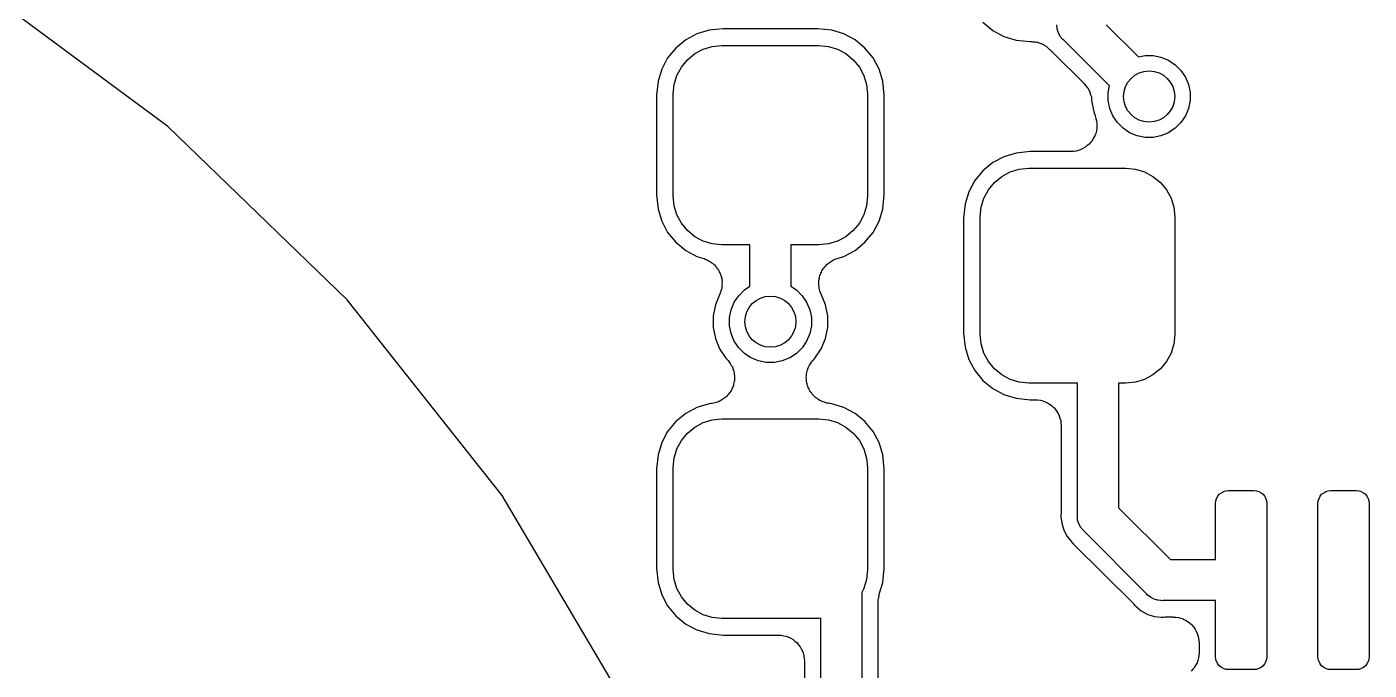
# Model space of a CAD drawing. Extents: x 115.8 to 161.5, y -138.1 to -92.5.
# Drawn here: x 143.87 to 150.43, y -110.95 to -107.81 of the extents above; entities that cross this region are included whole.
import ezdxf

# ---------------------------------------------------------------- set-up
doc = ezdxf.new("R2010")
doc.units = 0
doc.layers.add('BLACK', color=7, linetype='CONTINUOUS')

msp = doc.modelspace()

# ---------------------------------------------------------------- linework, layer by layer
at = {"layer": 'BLACK', "linetype": 'CONTINUOUS'}
for p, q in [((144.557, -108.296), (143.576, -107.573)), ((148.538, -107.787), (148.586, -107.827)), ((148.901, -107.82), (148.9, -107.8)), ((149.141, -107.8), (149.298, -107.956)), ((147.141, -107.844), (147.086, -107.873)), ((147.2, -107.826), (147.141, -107.844)), ((147.269, -107.819), (147.2, -107.826)), ((147.731, -107.819), (147.269, -107.819)), ((147.8, -107.826), (147.731, -107.819)), ((147.859, -107.844), (147.8, -107.826)), ((147.914, -107.873), (147.859, -107.844)), ((148.586, -107.827), (148.641, -107.856)), ((148.641, -107.856), (148.7, -107.874)), ((148.906, -107.836), (148.901, -107.82)), ((148.907, -107.838), (148.906, -107.836)), ((148.916, -107.856), (148.907, -107.838)), ((148.929, -107.871), (148.916, -107.856)), ((147.038, -107.913), (146.998, -107.961)), ((147.086, -107.873), (147.038, -107.913)), ((147.131, -107.94), (147.172, -107.918)), ((147.172, -107.918), (147.216, -107.905)), ((147.216, -107.905), (147.262, -107.9)), ((147.262, -107.9), (147.737, -107.9)), ((147.737, -107.9), (147.784, -107.905)), ((147.784, -107.905), (147.828, -107.918)), ((147.828, -107.918), (147.869, -107.94)), ((147.962, -107.913), (147.914, -107.873)), ((148.002, -107.961), (147.962, -107.913)), ((148.7, -107.874), (148.769, -107.881)), ((148.769, -107.881), (148.774, -107.881)), ((148.774, -107.881), (148.775, -107.881)), ((148.775, -107.881), (148.781, -107.882)), ((148.781, -107.882), (148.786, -107.882)), ((148.786, -107.882), (148.793, -107.883)), ((148.793, -107.883), (148.8, -107.884)), ((148.8, -107.884), (148.805, -107.885)), ((148.805, -107.885), (148.811, -107.887)), ((148.811, -107.887), (148.817, -107.889)), ((148.817, -107.889), (148.824, -107.891)), ((148.824, -107.891), (148.828, -107.894)), ((148.828, -107.894), (148.834, -107.896)), ((148.834, -107.896), (148.839, -107.9)), ((148.839, -107.9), (148.845, -107.903)), ((148.845, -107.903), (148.85, -107.907)), ((148.85, -107.907), (148.854, -107.91)), ((148.854, -107.91), (148.859, -107.915)), ((148.859, -107.915), (148.864, -107.919)), ((148.864, -107.919), (148.868, -107.923)), ((148.868, -107.923), (148.872, -107.927)), ((148.872, -107.927), (148.872, -107.928)), ((148.872, -107.928), (148.874, -107.93)), ((148.874, -107.93), (148.876, -107.931)), ((148.876, -107.931), (148.879, -107.935)), ((148.879, -107.935), (148.883, -107.938)), ((148.933, -107.874), (148.929, -107.871)), ((149.156, -108.098), (148.933, -107.874)), ((146.998, -107.961), (146.969, -108.016)), ((147.065, -108.006), (147.095, -107.97)), ((147.095, -107.97), (147.131, -107.94)), ((147.869, -107.94), (147.905, -107.97)), ((147.905, -107.97), (147.935, -108.006)), ((148.031, -108.016), (148.002, -107.961)), ((148.883, -107.938), (149.033, -108.087)), ((149.298, -107.956), (149.33, -107.95)), ((149.33, -107.95), (149.37, -107.95)), ((149.37, -107.95), (149.408, -107.958)), ((149.408, -107.958), (149.445, -107.973)), ((149.445, -107.973), (149.477, -107.995)), ((149.477, -107.995), (149.505, -108.023)), ((146.969, -108.016), (146.951, -108.075)), ((147.03, -108.091), (147.043, -108.047)), ((147.043, -108.047), (147.065, -108.006)), ((147.935, -108.006), (147.957, -108.047)), ((147.957, -108.047), (147.97, -108.091)), ((148.049, -108.075), (148.031, -108.016)), ((149.505, -108.023), (149.527, -108.055)), ((149.527, -108.055), (149.542, -108.092)), ((146.951, -108.075), (146.944, -108.144)), ((147.025, -108.137), (147.03, -108.091)), ((147.97, -108.091), (147.975, -108.137)), ((148.056, -108.144), (148.049, -108.075)), ((149.033, -108.087), (149.033, -108.088)), ((149.033, -108.088), (149.033, -108.088)), ((149.033, -108.088), (149.033, -108.088)), ((149.033, -108.088), (149.034, -108.089)), ((149.034, -108.089), (149.041, -108.098)), ((149.041, -108.098), (149.049, -108.107)), ((149.049, -108.107), (149.049, -108.107)), ((149.049, -108.107), (149.05, -108.108)), ((149.05, -108.108), (149.055, -108.118)), ((149.055, -108.118), (149.06, -108.129)), ((149.06, -108.129), (149.061, -108.129)), ((149.061, -108.129), (149.061, -108.13)), ((149.061, -108.13), (149.064, -108.141)), ((149.15, -108.13), (149.156, -108.098)), ((149.15, -108.17), (149.15, -108.13)), ((149.542, -108.092), (149.55, -108.13)), ((149.55, -108.13), (149.55, -108.17)), ((146.944, -108.144), (146.944, -108.631)), ((147.025, -108.637), (147.025, -108.137)), ((147.975, -108.137), (147.975, -108.637)), ((148.056, -108.631), (148.056, -108.144)), ((149.064, -108.141), (149.068, -108.152)), ((149.068, -108.152), (149.068, -108.153)), ((149.068, -108.153), (149.068, -108.154)), ((149.068, -108.154), (149.069, -108.165)), ((149.069, -108.165), (149.07, -108.177)), ((149.07, -108.177), (149.07, -108.178)), ((149.07, -108.178), (149.081, -108.232)), ((149.158, -108.208), (149.15, -108.17)), ((149.55, -108.17), (149.542, -108.208)), ((149.081, -108.232), (149.086, -108.243)), ((149.086, -108.243), (149.086, -108.244)), ((149.086, -108.244), (149.086, -108.244)), ((149.086, -108.244), (149.086, -108.244)), ((149.086, -108.244), (149.086, -108.245)), ((149.086, -108.245), (149.09, -108.257)), ((149.09, -108.257), (149.093, -108.268)), ((149.173, -108.245), (149.158, -108.208)), ((149.195, -108.277), (149.173, -108.245)), ((149.527, -108.245), (149.505, -108.277)), ((149.542, -108.208), (149.527, -108.245)), ((145.433, -109.143), (144.557, -108.296)), ((149.093, -108.318), (149.089, -108.33)), ((149.093, -108.268), (149.093, -108.269)), ((149.093, -108.269), (149.093, -108.269)), ((149.093, -108.269), (149.094, -108.281)), ((149.094, -108.305), (149.093, -108.318)), ((149.093, -108.318), (149.093, -108.318)), ((149.093, -108.318), (149.093, -108.318)), ((149.094, -108.281), (149.095, -108.293)), ((149.095, -108.294), (149.094, -108.305)), ((149.095, -108.293), (149.095, -108.293)), ((149.095, -108.293), (149.095, -108.294)), ((149.223, -108.305), (149.195, -108.277)), ((149.255, -108.327), (149.223, -108.305)), ((149.292, -108.342), (149.255, -108.327)), ((149.445, -108.327), (149.408, -108.342)), ((149.477, -108.305), (149.445, -108.327)), ((149.505, -108.277), (149.477, -108.305)), ((149.048, -108.39), (149.039, -108.398)), ((149.057, -108.383), (149.048, -108.39)), ((149.058, -108.382), (149.057, -108.383)), ((149.066, -108.373), (149.058, -108.382)), ((149.058, -108.382), (149.058, -108.382)), ((149.073, -108.364), (149.066, -108.373)), ((149.074, -108.363), (149.073, -108.363)), ((149.073, -108.363), (149.073, -108.364)), ((149.079, -108.352), (149.074, -108.363)), ((149.085, -108.342), (149.079, -108.352)), ((149.089, -108.33), (149.085, -108.341)), ((149.085, -108.341), (149.085, -108.342)), ((149.085, -108.342), (149.085, -108.342)), ((149.33, -108.35), (149.292, -108.342)), ((149.37, -108.35), (149.33, -108.35)), ((149.408, -108.342), (149.37, -108.35)), ((148.641, -108.444), (148.586, -108.473)), ((148.7, -108.426), (148.641, -108.444)), ((148.769, -108.419), (148.7, -108.426)), ((148.968, -108.419), (148.769, -108.419)), ((148.98, -108.418), (148.968, -108.419)), ((148.992, -108.417), (148.98, -108.418)), ((148.993, -108.417), (148.992, -108.417)), ((149.004, -108.413), (148.993, -108.417)), ((148.993, -108.417), (148.993, -108.417)), ((149.016, -108.41), (149.004, -108.413)), ((149.017, -108.409), (149.016, -108.41)), ((149.016, -108.41), (149.016, -108.41)), ((149.027, -108.404), (149.017, -108.409)), ((149.038, -108.398), (149.027, -108.404)), ((149.039, -108.398), (149.038, -108.398)), ((149.038, -108.398), (149.038, -108.398)), ((148.538, -108.513), (148.498, -108.561)), ((148.586, -108.473), (148.538, -108.513)), ((148.631, -108.54), (148.672, -108.518)), ((148.672, -108.518), (148.716, -108.505)), ((148.716, -108.505), (148.762, -108.5)), ((148.762, -108.5), (149.237, -108.5)), ((149.237, -108.5), (149.284, -108.505)), ((149.284, -108.505), (149.328, -108.518)), ((149.328, -108.518), (149.369, -108.54)), ((148.498, -108.561), (148.469, -108.616)), ((148.565, -108.606), (148.595, -108.57)), ((148.595, -108.57), (148.631, -108.54)), ((149.369, -108.54), (149.405, -108.57)), ((149.405, -108.57), (149.435, -108.606)), ((146.944, -108.631), (146.951, -108.7)), ((147.03, -108.684), (147.025, -108.637)), ((147.975, -108.637), (147.97, -108.684)), ((148.049, -108.7), (148.056, -108.631)), ((148.469, -108.616), (148.451, -108.675)), ((148.53, -108.691), (148.543, -108.647)), ((148.543, -108.647), (148.565, -108.606)), ((149.435, -108.606), (149.457, -108.647)), ((149.457, -108.647), (149.47, -108.691)), ((146.951, -108.7), (146.969, -108.759)), ((147.043, -108.728), (147.03, -108.684)), ((147.97, -108.684), (147.957, -108.728)), ((148.031, -108.759), (148.049, -108.7)), ((148.451, -108.675), (148.444, -108.744)), ((148.525, -108.737), (148.53, -108.691)), ((149.47, -108.691), (149.475, -108.737)), ((146.969, -108.759), (146.998, -108.814)), ((147.065, -108.769), (147.043, -108.728)), ((147.095, -108.805), (147.065, -108.769)), ((147.935, -108.769), (147.905, -108.805)), ((147.957, -108.728), (147.935, -108.769)), ((148.002, -108.814), (148.031, -108.759)), ((148.444, -108.744), (148.444, -109.306)), ((148.525, -109.312), (148.525, -108.737)), ((149.475, -108.737), (149.475, -109.312)), ((146.998, -108.814), (147.038, -108.862)), ((147.131, -108.835), (147.095, -108.805)), ((147.172, -108.857), (147.131, -108.835)), ((147.869, -108.835), (147.828, -108.857)), ((147.905, -108.805), (147.869, -108.835)), ((147.962, -108.862), (148.002, -108.814)), ((147.038, -108.862), (147.086, -108.902)), ((147.086, -108.902), (147.141, -108.931)), ((147.216, -108.87), (147.172, -108.857)), ((147.262, -108.875), (147.216, -108.87)), ((147.4, -108.875), (147.262, -108.875)), ((147.4, -109.076), (147.4, -108.875)), ((147.737, -108.875), (147.6, -108.875)), ((147.6, -108.875), (147.6, -109.076)), ((147.784, -108.87), (147.737, -108.875)), ((147.828, -108.857), (147.784, -108.87)), ((147.859, -108.931), (147.914, -108.902)), ((147.914, -108.902), (147.962, -108.862)), ((147.141, -108.931), (147.174, -108.941)), ((147.174, -108.941), (147.176, -108.942)), ((147.176, -108.942), (147.181, -108.944)), ((147.181, -108.944), (147.186, -108.946)), ((147.186, -108.946), (147.192, -108.949)), ((147.192, -108.949), (147.198, -108.952)), ((147.198, -108.952), (147.203, -108.955)), ((147.203, -108.955), (147.208, -108.958)), ((147.208, -108.958), (147.213, -108.962)), ((147.213, -108.962), (147.219, -108.966)), ((147.219, -108.966), (147.223, -108.97)), ((147.223, -108.97), (147.227, -108.973)), ((147.227, -108.973), (147.231, -108.979)), ((147.231, -108.979), (147.236, -108.983)), ((147.236, -108.983), (147.239, -108.988)), ((147.762, -108.987), (147.765, -108.982)), ((147.765, -108.982), (147.77, -108.977)), ((147.77, -108.977), (147.774, -108.972)), ((147.774, -108.972), (147.778, -108.969)), ((147.778, -108.969), (147.783, -108.964)), ((147.783, -108.964), (147.788, -108.961)), ((147.788, -108.961), (147.793, -108.957)), ((147.793, -108.957), (147.798, -108.954)), ((147.798, -108.954), (147.803, -108.951)), ((147.803, -108.951), (147.809, -108.948)), ((147.809, -108.948), (147.815, -108.945)), ((147.815, -108.945), (147.821, -108.943)), ((147.821, -108.943), (147.826, -108.941)), ((147.826, -108.941), (147.859, -108.931)), ((147.239, -108.988), (147.243, -108.993)), ((147.243, -108.993), (147.246, -108.999)), ((147.246, -108.999), (147.25, -109.004)), ((147.25, -109.004), (147.252, -109.009)), ((147.252, -109.009), (147.255, -109.015)), ((147.255, -109.015), (147.256, -109.021)), ((147.256, -109.021), (147.259, -109.027)), ((147.259, -109.027), (147.26, -109.033)), ((147.26, -109.033), (147.262, -109.038)), ((147.262, -109.038), (147.262, -109.045)), ((147.262, -109.045), (147.264, -109.051)), ((147.264, -109.051), (147.263, -109.057)), ((147.737, -109.05), (147.738, -109.043)), ((147.737, -109.055), (147.737, -109.05)), ((147.738, -109.043), (147.739, -109.037)), ((147.739, -109.037), (147.74, -109.031)), ((147.74, -109.031), (147.742, -109.025)), ((147.742, -109.025), (147.744, -109.019)), ((147.744, -109.019), (147.746, -109.013)), ((147.746, -109.013), (147.749, -109.008)), ((147.749, -109.008), (147.751, -109.002)), ((147.751, -109.002), (147.755, -108.997)), ((147.755, -108.997), (147.758, -108.991)), ((147.758, -108.991), (147.762, -108.987)), ((147.254, -109.111), (147.231, -109.168)), ((147.256, -109.106), (147.254, -109.111)), ((147.258, -109.1), (147.256, -109.106)), ((147.26, -109.094), (147.258, -109.1)), ((147.262, -109.088), (147.26, -109.094)), ((147.263, -109.076), (147.262, -109.082)), ((147.262, -109.082), (147.262, -109.088)), ((147.263, -109.057), (147.264, -109.063)), ((147.264, -109.063), (147.263, -109.07)), ((147.263, -109.07), (147.263, -109.076)), ((147.345, -109.123), (147.373, -109.095)), ((147.373, -109.095), (147.4, -109.076)), ((147.6, -109.076), (147.627, -109.095)), ((147.627, -109.095), (147.655, -109.123)), ((147.736, -109.061), (147.737, -109.055)), ((147.737, -109.068), (147.736, -109.061)), ((147.737, -109.074), (147.737, -109.068)), ((147.738, -109.08), (147.737, -109.074)), ((147.738, -109.086), (147.738, -109.08)), ((147.74, -109.092), (147.738, -109.086)), ((147.741, -109.099), (147.74, -109.092)), ((147.743, -109.104), (147.741, -109.099)), ((147.745, -109.11), (147.743, -109.104)), ((147.746, -109.111), (147.745, -109.11)), ((147.769, -109.168), (147.746, -109.111)), ((146.189, -110.1), (145.433, -109.143)), ((147.231, -109.168), (147.22, -109.222)), ((147.308, -109.192), (147.323, -109.155)), ((147.323, -109.155), (147.345, -109.123)), ((147.655, -109.123), (147.677, -109.155)), ((147.677, -109.155), (147.692, -109.192)), ((147.78, -109.222), (147.769, -109.168)), ((147.22, -109.222), (147.22, -109.278)), ((147.3, -109.23), (147.308, -109.192)), ((147.3, -109.27), (147.3, -109.23)), ((147.692, -109.192), (147.7, -109.23)), ((147.7, -109.23), (147.7, -109.27)), ((147.78, -109.278), (147.78, -109.222)), ((147.22, -109.278), (147.231, -109.332)), ((147.308, -109.308), (147.3, -109.27)), ((147.323, -109.345), (147.308, -109.308)), ((147.692, -109.308), (147.677, -109.345)), ((147.7, -109.27), (147.692, -109.308)), ((147.769, -109.332), (147.78, -109.278)), ((148.444, -109.306), (148.451, -109.375)), ((148.53, -109.359), (148.525, -109.312)), ((149.475, -109.312), (149.47, -109.359)), ((147.231, -109.332), (147.252, -109.383)), ((147.345, -109.377), (147.323, -109.345)), ((147.373, -109.405), (147.345, -109.377)), ((147.655, -109.377), (147.627, -109.405)), ((147.677, -109.345), (147.655, -109.377)), ((147.748, -109.383), (147.769, -109.332)), ((148.451, -109.375), (148.469, -109.434)), ((148.543, -109.403), (148.53, -109.359)), ((149.47, -109.359), (149.457, -109.403)), ((147.252, -109.383), (147.283, -109.428)), ((147.283, -109.428), (147.288, -109.434)), ((147.288, -109.434), (147.289, -109.435)), ((147.289, -109.435), (147.293, -109.439)), ((147.293, -109.439), (147.297, -109.444)), ((147.297, -109.444), (147.3, -109.449)), ((147.405, -109.427), (147.373, -109.405)), ((147.442, -109.442), (147.405, -109.427)), ((147.48, -109.45), (147.442, -109.442)), ((147.558, -109.442), (147.52, -109.45)), ((147.595, -109.427), (147.558, -109.442)), ((147.627, -109.405), (147.595, -109.427)), ((147.701, -109.448), (147.704, -109.442)), ((147.704, -109.442), (147.709, -109.438)), ((147.709, -109.438), (147.712, -109.434)), ((147.712, -109.434), (147.717, -109.428)), ((147.717, -109.428), (147.748, -109.383)), ((148.469, -109.434), (148.498, -109.489)), ((148.565, -109.444), (148.543, -109.403)), ((148.595, -109.48), (148.565, -109.444)), ((149.435, -109.444), (149.405, -109.48)), ((149.457, -109.403), (149.435, -109.444)), ((147.3, -109.449), (147.304, -109.454)), ((147.304, -109.454), (147.307, -109.46)), ((147.307, -109.46), (147.31, -109.464)), ((147.31, -109.464), (147.313, -109.47)), ((147.313, -109.47), (147.316, -109.476)), ((147.316, -109.476), (147.317, -109.482)), ((147.317, -109.482), (147.32, -109.487)), ((147.32, -109.487), (147.321, -109.494)), ((147.321, -109.494), (147.323, -109.5)), ((147.323, -109.5), (147.323, -109.506)), ((147.323, -109.506), (147.324, -109.512)), ((147.52, -109.45), (147.48, -109.45)), ((147.676, -109.51), (147.677, -109.504)), ((147.676, -109.516), (147.676, -109.51)), ((147.677, -109.504), (147.678, -109.498)), ((147.678, -109.498), (147.68, -109.492)), ((147.68, -109.492), (147.681, -109.486)), ((147.681, -109.486), (147.683, -109.48)), ((147.683, -109.48), (147.685, -109.475)), ((147.685, -109.475), (147.688, -109.469)), ((147.688, -109.469), (147.691, -109.463)), ((147.691, -109.463), (147.694, -109.458)), ((147.694, -109.458), (147.697, -109.453)), ((147.697, -109.453), (147.701, -109.448)), ((148.498, -109.489), (148.538, -109.537)), ((148.631, -109.51), (148.595, -109.48)), ((148.672, -109.532), (148.631, -109.51)), ((149.369, -109.51), (149.328, -109.532)), ((149.405, -109.48), (149.369, -109.51)), ((147.315, -109.573), (147.312, -109.578)), ((147.317, -109.567), (147.315, -109.573)), ((147.319, -109.561), (147.317, -109.567)), ((147.32, -109.555), (147.319, -109.561)), ((147.322, -109.549), (147.32, -109.555)), ((147.323, -109.543), (147.322, -109.549)), ((147.324, -109.537), (147.323, -109.543)), ((147.324, -109.512), (147.324, -109.518)), ((147.324, -109.518), (147.325, -109.525)), ((147.325, -109.525), (147.324, -109.531)), ((147.324, -109.531), (147.324, -109.537)), ((147.675, -109.523), (147.676, -109.516)), ((147.676, -109.529), (147.675, -109.523)), ((147.676, -109.535), (147.676, -109.529)), ((147.677, -109.541), (147.676, -109.535)), ((147.678, -109.548), (147.677, -109.541)), ((147.679, -109.553), (147.678, -109.548)), ((147.68, -109.559), (147.679, -109.553)), ((147.683, -109.565), (147.68, -109.559)), ((147.685, -109.571), (147.683, -109.565)), ((147.687, -109.577), (147.685, -109.571)), ((148.538, -109.537), (148.586, -109.577)), ((148.716, -109.545), (148.672, -109.532)), ((148.762, -109.55), (148.716, -109.545)), ((149, -109.55), (148.762, -109.55)), ((149, -110.195), (149, -109.55)), ((149.237, -109.55), (149.2, -109.55)), ((149.2, -109.55), (149.2, -110.159)), ((149.284, -109.545), (149.237, -109.55)), ((149.328, -109.532), (149.284, -109.545)), ((147.246, -109.641), (147.24, -109.643)), ((147.251, -109.638), (147.246, -109.641)), ((147.257, -109.635), (147.251, -109.638)), ((147.262, -109.632), (147.257, -109.635)), ((147.268, -109.629), (147.262, -109.632)), ((147.273, -109.625), (147.268, -109.629)), ((147.278, -109.622), (147.273, -109.625)), ((147.282, -109.618), (147.278, -109.622)), ((147.287, -109.614), (147.282, -109.618)), ((147.291, -109.609), (147.287, -109.614)), ((147.296, -109.604), (147.291, -109.609)), ((147.299, -109.599), (147.296, -109.604)), ((147.303, -109.595), (147.299, -109.599)), ((147.306, -109.589), (147.303, -109.595)), ((147.31, -109.584), (147.306, -109.589)), ((147.312, -109.578), (147.31, -109.584)), ((147.69, -109.582), (147.687, -109.577)), ((147.693, -109.588), (147.69, -109.582)), ((147.696, -109.593), (147.693, -109.588)), ((147.7, -109.598), (147.696, -109.593)), ((147.703, -109.603), (147.7, -109.598)), ((147.708, -109.608), (147.703, -109.603)), ((147.712, -109.613), (147.708, -109.608)), ((147.716, -109.616), (147.712, -109.613)), ((147.721, -109.621), (147.716, -109.616)), ((147.726, -109.624), (147.721, -109.621)), ((147.731, -109.628), (147.726, -109.624)), ((147.736, -109.631), (147.731, -109.628)), ((147.741, -109.635), (147.736, -109.631)), ((147.747, -109.637), (147.741, -109.635)), ((147.753, -109.64), (147.747, -109.637)), ((147.758, -109.642), (147.753, -109.64)), ((148.586, -109.577), (148.641, -109.606)), ((148.641, -109.606), (148.7, -109.624)), ((148.7, -109.624), (148.769, -109.631)), ((148.769, -109.631), (148.793, -109.631)), ((148.793, -109.631), (148.794, -109.631)), ((148.794, -109.631), (148.794, -109.631)), ((148.794, -109.631), (148.794, -109.631)), ((148.794, -109.631), (148.795, -109.631)), ((148.795, -109.631), (148.807, -109.632)), ((148.807, -109.632), (148.819, -109.634)), ((148.819, -109.634), (148.819, -109.634)), ((148.819, -109.634), (148.819, -109.634)), ((148.819, -109.634), (148.831, -109.637)), ((148.831, -109.637), (148.842, -109.641)), ((148.842, -109.641), (148.843, -109.641)), ((148.843, -109.641), (148.843, -109.641)), ((148.843, -109.641), (148.853, -109.647)), ((147.086, -109.698), (147.038, -109.738)), ((147.141, -109.669), (147.086, -109.698)), ((147.2, -109.651), (147.141, -109.669)), ((147.21, -109.65), (147.2, -109.651)), ((147.216, -109.649), (147.21, -109.65)), ((147.222, -109.648), (147.216, -109.649)), ((147.228, -109.646), (147.222, -109.648)), ((147.235, -109.645), (147.228, -109.646)), ((147.24, -109.643), (147.235, -109.645)), ((147.764, -109.644), (147.758, -109.642)), ((147.77, -109.646), (147.764, -109.644)), ((147.776, -109.648), (147.77, -109.646)), ((147.782, -109.648), (147.776, -109.648)), ((147.788, -109.65), (147.782, -109.648)), ((147.79, -109.65), (147.788, -109.65)), ((147.8, -109.651), (147.79, -109.65)), ((147.859, -109.669), (147.8, -109.651)), ((147.914, -109.698), (147.859, -109.669)), ((147.962, -109.738), (147.914, -109.698)), ((148.853, -109.647), (148.864, -109.653)), ((148.864, -109.653), (148.864, -109.653)), ((148.864, -109.653), (148.865, -109.653)), ((148.865, -109.653), (148.874, -109.661)), ((148.874, -109.661), (148.883, -109.669)), ((148.883, -109.669), (148.883, -109.669)), ((148.883, -109.669), (148.884, -109.669)), ((148.884, -109.669), (148.891, -109.678)), ((148.891, -109.678), (148.899, -109.688)), ((148.899, -109.688), (148.899, -109.688)), ((148.899, -109.688), (148.899, -109.688)), ((148.899, -109.688), (148.905, -109.699)), ((148.905, -109.699), (148.91, -109.71)), ((147.038, -109.738), (146.998, -109.786)), ((147.095, -109.795), (147.131, -109.765)), ((147.131, -109.765), (147.172, -109.743)), ((147.172, -109.743), (147.216, -109.73)), ((147.216, -109.73), (147.262, -109.725)), ((147.262, -109.725), (147.737, -109.725)), ((147.737, -109.725), (147.784, -109.73)), ((147.784, -109.73), (147.828, -109.743)), ((147.828, -109.743), (147.869, -109.765)), ((147.869, -109.765), (147.905, -109.795)), ((148.002, -109.786), (147.962, -109.738)), ((148.91, -109.71), (148.911, -109.71)), ((148.911, -109.71), (148.911, -109.71)), ((148.911, -109.71), (148.914, -109.722)), ((148.914, -109.722), (148.918, -109.733)), ((148.918, -109.733), (148.918, -109.734)), ((148.918, -109.734), (148.918, -109.734)), ((148.918, -109.734), (148.919, -109.746)), ((148.919, -109.746), (148.92, -109.758)), ((148.92, -109.758), (148.92, -110.185)), ((146.998, -109.786), (146.969, -109.841)), ((147.043, -109.872), (147.065, -109.831)), ((147.065, -109.831), (147.095, -109.795)), ((147.905, -109.795), (147.935, -109.831)), ((147.935, -109.831), (147.957, -109.872)), ((148.031, -109.841), (148.002, -109.786)), ((146.951, -109.9), (146.944, -109.969)), ((146.969, -109.841), (146.951, -109.9)), ((147.03, -109.916), (147.043, -109.872)), ((147.957, -109.872), (147.97, -109.916)), ((148.049, -109.9), (148.031, -109.841)), ((148.056, -109.969), (148.049, -109.9)), ((146.944, -109.969), (146.944, -110.456)), ((147.025, -109.962), (147.03, -109.916)), ((147.025, -110.462), (147.025, -109.962)), ((147.97, -109.916), (147.975, -109.962)), ((147.975, -109.962), (147.975, -110.462)), ((148.056, -110.456), (148.056, -109.969)), ((146.81, -111.149), (146.189, -110.1)), ((149.686, -110.103), (149.693, -110.093)), ((149.693, -110.093), (149.703, -110.086)), ((149.703, -110.086), (149.714, -110.08)), ((149.714, -110.08), (149.725, -110.076)), ((149.725, -110.076), (149.737, -110.075)), ((149.737, -110.075), (149.862, -110.075)), ((149.862, -110.075), (149.875, -110.076)), ((149.875, -110.076), (149.886, -110.08)), ((149.886, -110.08), (149.897, -110.086)), ((149.897, -110.086), (149.907, -110.093)), ((149.907, -110.093), (149.914, -110.103)), ((150.186, -110.103), (150.193, -110.093)), ((150.193, -110.093), (150.203, -110.086)), ((150.203, -110.086), (150.214, -110.08)), ((150.214, -110.08), (150.225, -110.076)), ((150.225, -110.076), (150.237, -110.075)), ((150.237, -110.075), (150.362, -110.075)), ((150.362, -110.075), (150.375, -110.076)), ((150.375, -110.076), (150.386, -110.08)), ((150.386, -110.08), (150.397, -110.086)), ((150.397, -110.086), (150.407, -110.093)), ((150.407, -110.093), (150.414, -110.103)), ((149.2, -110.159), (149.454, -110.412)), ((149.675, -110.137), (149.676, -110.125)), ((149.675, -110.412), (149.675, -110.137)), ((149.676, -110.125), (149.68, -110.114)), ((149.68, -110.114), (149.686, -110.103)), ((149.914, -110.103), (149.92, -110.114)), ((149.92, -110.114), (149.924, -110.125)), ((149.924, -110.125), (149.925, -110.137)), ((149.925, -110.137), (149.925, -110.887)), ((150.175, -110.137), (150.176, -110.125)), ((150.175, -110.887), (150.175, -110.137)), ((150.176, -110.125), (150.18, -110.114)), ((150.18, -110.114), (150.186, -110.103)), ((150.414, -110.103), (150.42, -110.114)), ((150.42, -110.114), (150.424, -110.125)), ((150.424, -110.125), (150.425, -110.137)), ((150.425, -110.137), (150.425, -110.887)), ((148.92, -110.187), (148.919, -110.192)), ((148.919, -110.192), (148.919, -110.197)), ((148.919, -110.197), (148.919, -110.2)), ((148.919, -110.2), (148.919, -110.203)), ((148.919, -110.203), (148.919, -110.203)), ((148.919, -110.203), (148.923, -110.235)), ((148.92, -110.185), (148.92, -110.187)), ((149, -110.2), (149, -110.195)), ((149, -110.205), (149, -110.2)), ((149.001, -110.213), (149, -110.205)), ((149, -110.205), (149, -110.205)), ((149.001, -110.219), (149.001, -110.213)), ((149.001, -110.22), (149.001, -110.219)), ((149.007, -110.238), (149.001, -110.22)), ((148.923, -110.235), (148.933, -110.269)), ((148.933, -110.269), (148.95, -110.3)), ((149.016, -110.256), (149.007, -110.238)), ((149.029, -110.271), (149.016, -110.256)), ((149.033, -110.274), (149.029, -110.271)), ((149.338, -110.58), (149.033, -110.274)), ((148.95, -110.3), (148.972, -110.328)), ((148.972, -110.328), (148.974, -110.33)), ((148.974, -110.33), (148.976, -110.331)), ((148.976, -110.331), (148.979, -110.335)), ((148.979, -110.335), (148.983, -110.338)), ((148.983, -110.338), (149.275, -110.629)), ((149.454, -110.412), (149.675, -110.412)), ((146.944, -110.456), (146.951, -110.525)), ((147.03, -110.509), (147.025, -110.462)), ((147.975, -110.462), (147.97, -110.509)), ((148.049, -110.525), (148.056, -110.456)), ((146.951, -110.525), (146.969, -110.584)), ((147.043, -110.553), (147.03, -110.509)), ((147.065, -110.594), (147.043, -110.553)), ((147.957, -110.553), (147.947, -110.573)), ((147.97, -110.509), (147.957, -110.553)), ((148.032, -110.581), (148.049, -110.525)), ((146.969, -110.584), (146.998, -110.639)), ((147.095, -110.63), (147.065, -110.594)), ((147.947, -110.573), (147.947, -114.005)), ((148.027, -110.606), (148.029, -110.599)), ((148.027, -110.611), (148.027, -110.606)), ((148.027, -110.616), (148.027, -110.611)), ((148.027, -110.618), (148.027, -110.616)), ((148.027, -113.919), (148.027, -110.618)), ((148.029, -110.592), (148.031, -110.587)), ((148.029, -110.599), (148.029, -110.592)), ((148.031, -110.587), (148.032, -110.581)), ((149.341, -110.584), (149.338, -110.58)), ((149.357, -110.596), (149.341, -110.584)), ((149.372, -110.604), (149.357, -110.596)), ((149.374, -110.605), (149.372, -110.604)), ((149.393, -110.611), (149.374, -110.605)), ((149.395, -110.611), (149.393, -110.611)), ((149.408, -110.612), (149.395, -110.611)), ((149.412, -110.613), (149.408, -110.612)), ((149.408, -110.612), (149.408, -110.612)), ((149.417, -110.612), (149.412, -110.613)), ((149.675, -110.612), (149.417, -110.612)), ((149.675, -110.887), (149.675, -110.612)), ((146.998, -110.639), (147.038, -110.687)), ((147.038, -110.687), (147.086, -110.727)), ((147.131, -110.66), (147.095, -110.63)), ((147.172, -110.682), (147.131, -110.66)), ((147.216, -110.695), (147.172, -110.682)), ((149.275, -110.629), (149.276, -110.63)), ((149.276, -110.63), (149.279, -110.635)), ((149.279, -110.635), (149.283, -110.638)), ((149.283, -110.638), (149.285, -110.64)), ((149.285, -110.64), (149.287, -110.642)), ((149.287, -110.642), (149.287, -110.642)), ((149.287, -110.642), (149.312, -110.663)), ((149.312, -110.663), (149.343, -110.68)), ((149.343, -110.68), (149.377, -110.69)), ((149.377, -110.69), (149.41, -110.693)), ((147.086, -110.727), (147.141, -110.756)), ((147.141, -110.756), (147.2, -110.774)), ((147.262, -110.7), (147.216, -110.695)), ((147.737, -110.7), (147.262, -110.7)), ((147.747, -110.699), (147.737, -110.7)), ((147.747, -114.042), (147.747, -110.699)), ((149.41, -110.693), (149.41, -110.693)), ((149.41, -110.693), (149.412, -110.693)), ((149.412, -110.693), (149.415, -110.693)), ((149.415, -110.693), (149.417, -110.693)), ((149.417, -110.693), (149.422, -110.693)), ((149.422, -110.693), (149.428, -110.692)), ((149.428, -110.692), (149.467, -110.692)), ((149.467, -110.692), (149.468, -110.693)), ((149.468, -110.693), (149.468, -110.693)), ((149.468, -110.693), (149.468, -110.693)), ((149.468, -110.693), (149.469, -110.693)), ((149.469, -110.693), (149.481, -110.694)), ((149.481, -110.694), (149.493, -110.695)), ((149.493, -110.695), (149.493, -110.695)), ((149.493, -110.695), (149.493, -110.695)), ((149.493, -110.695), (149.505, -110.699)), ((149.505, -110.699), (149.516, -110.702)), ((149.516, -110.702), (149.517, -110.703)), ((149.517, -110.703), (149.517, -110.703)), ((149.517, -110.703), (149.527, -110.709)), ((149.527, -110.709), (149.538, -110.714)), ((149.538, -110.714), (149.538, -110.714)), ((149.538, -110.714), (149.539, -110.715)), ((149.539, -110.715), (149.548, -110.722)), ((149.548, -110.722), (149.557, -110.73)), ((149.557, -110.73), (149.557, -110.73)), ((149.557, -110.73), (149.558, -110.731)), ((149.558, -110.731), (149.565, -110.74)), ((149.565, -110.74), (149.573, -110.749)), ((149.573, -110.749), (149.573, -110.75)), ((149.573, -110.75), (149.573, -110.75)), ((149.573, -110.75), (149.579, -110.761)), ((147.2, -110.774), (147.269, -110.781)), ((147.269, -110.781), (147.54, -110.781)), ((147.54, -110.781), (147.54, -110.781)), ((147.54, -110.781), (147.54, -110.781)), ((147.54, -110.781), (147.54, -110.781)), ((147.54, -110.781), (147.541, -110.781)), ((147.541, -110.781), (147.553, -110.782)), ((147.553, -110.782), (147.565, -110.784)), ((147.565, -110.784), (147.566, -110.784)), ((147.566, -110.784), (147.566, -110.784)), ((147.566, -110.784), (147.577, -110.787)), ((147.577, -110.787), (147.589, -110.791)), ((147.589, -110.791), (147.589, -110.791)), ((147.589, -110.791), (147.59, -110.791)), ((147.59, -110.791), (147.6, -110.797)), ((147.6, -110.797), (147.611, -110.803)), ((147.611, -110.803), (147.611, -110.803)), ((147.611, -110.803), (147.611, -110.803)), ((147.611, -110.803), (147.62, -110.811)), ((147.62, -110.811), (147.63, -110.819)), ((147.63, -110.819), (147.63, -110.819)), ((147.63, -110.819), (147.63, -110.819)), ((147.63, -110.819), (147.638, -110.828)), ((149.579, -110.761), (149.584, -110.771)), ((149.584, -110.771), (149.585, -110.772)), ((149.585, -110.772), (149.585, -110.772)), ((149.585, -110.772), (149.588, -110.783)), ((149.588, -110.783), (149.592, -110.795)), ((149.592, -110.795), (149.592, -110.795)), ((149.592, -110.795), (149.592, -110.796)), ((149.592, -110.796), (149.593, -110.808)), ((149.593, -110.808), (149.594, -110.819)), ((149.594, -110.819), (149.594, -110.867)), ((147.638, -110.828), (147.645, -110.838)), ((147.645, -110.838), (147.646, -110.838)), ((147.646, -110.838), (147.646, -110.838)), ((147.646, -110.838), (147.651, -110.849)), ((147.651, -110.849), (147.657, -110.86)), ((147.657, -110.86), (147.657, -110.86)), ((147.657, -110.86), (147.657, -110.86)), ((147.657, -110.86), (147.661, -110.872)), ((147.661, -110.872), (147.664, -110.883)), ((147.664, -110.883), (147.664, -110.884)), ((147.664, -110.884), (147.664, -110.884)), ((147.664, -110.884), (147.665, -110.896)), ((149.593, -110.881), (149.591, -110.893)), ((149.594, -110.869), (149.593, -110.881)), ((149.594, -110.867), (149.594, -110.868)), ((149.594, -110.868), (149.594, -110.868)), ((149.594, -110.868), (149.594, -110.868)), ((149.594, -110.868), (149.594, -110.869)), ((149.676, -110.9), (149.675, -110.887)), ((149.925, -110.887), (149.924, -110.9)), ((150.176, -110.9), (150.175, -110.887)), ((150.425, -110.887), (150.424, -110.9)), ((147.665, -110.896), (147.667, -110.908)), ((147.667, -110.908), (147.667, -112.716)), ((149.564, -110.948), (149.556, -110.957)), ((149.572, -110.939), (149.564, -110.948)), ((149.578, -110.927), (149.572, -110.938)), ((149.572, -110.938), (149.572, -110.938)), ((149.572, -110.938), (149.572, -110.939)), ((149.584, -110.917), (149.578, -110.927)), ((149.588, -110.905), (149.584, -110.916)), ((149.584, -110.916), (149.584, -110.917)), ((149.584, -110.917), (149.584, -110.917)), ((149.591, -110.893), (149.588, -110.905)), ((149.591, -110.893), (149.591, -110.893)), ((149.591, -110.893), (149.591, -110.893)), ((149.68, -110.911), (149.676, -110.9)), ((149.686, -110.922), (149.68, -110.911)), ((149.693, -110.932), (149.686, -110.922)), ((149.703, -110.939), (149.693, -110.932)), ((149.714, -110.945), (149.703, -110.939)), ((149.725, -110.949), (149.714, -110.945)), ((149.737, -110.95), (149.725, -110.949)), ((149.862, -110.95), (149.737, -110.95)), ((149.875, -110.949), (149.862, -110.95)), ((149.886, -110.945), (149.875, -110.949)), ((149.897, -110.939), (149.886, -110.945)), ((149.907, -110.932), (149.897, -110.939)), ((149.914, -110.922), (149.907, -110.932)), ((149.92, -110.911), (149.914, -110.922)), ((149.924, -110.9), (149.92, -110.911)), ((150.18, -110.911), (150.176, -110.9)), ((150.186, -110.922), (150.18, -110.911)), ((150.193, -110.932), (150.186, -110.922)), ((150.203, -110.939), (150.193, -110.932)), ((150.214, -110.945), (150.203, -110.939)), ((150.225, -110.949), (150.214, -110.945)), ((150.237, -110.95), (150.225, -110.949)), ((150.362, -110.95), (150.237, -110.95)), ((150.375, -110.949), (150.362, -110.95)), ((150.386, -110.945), (150.375, -110.949)), ((150.397, -110.939), (150.386, -110.945)), ((150.407, -110.932), (150.397, -110.939)), ((150.414, -110.922), (150.407, -110.932)), ((150.42, -110.911), (150.414, -110.922)), ((150.424, -110.9), (150.42, -110.911))]:
    msp.add_line(p, q, dxfattribs=at)
at = {"layer": 'BLACK'}
for centre in [(149.35, -108.15), (147.5, -109.25)]:
    msp.add_circle(centre, 0.125, dxfattribs=at)

doc.saveas('drawing.dxf')
